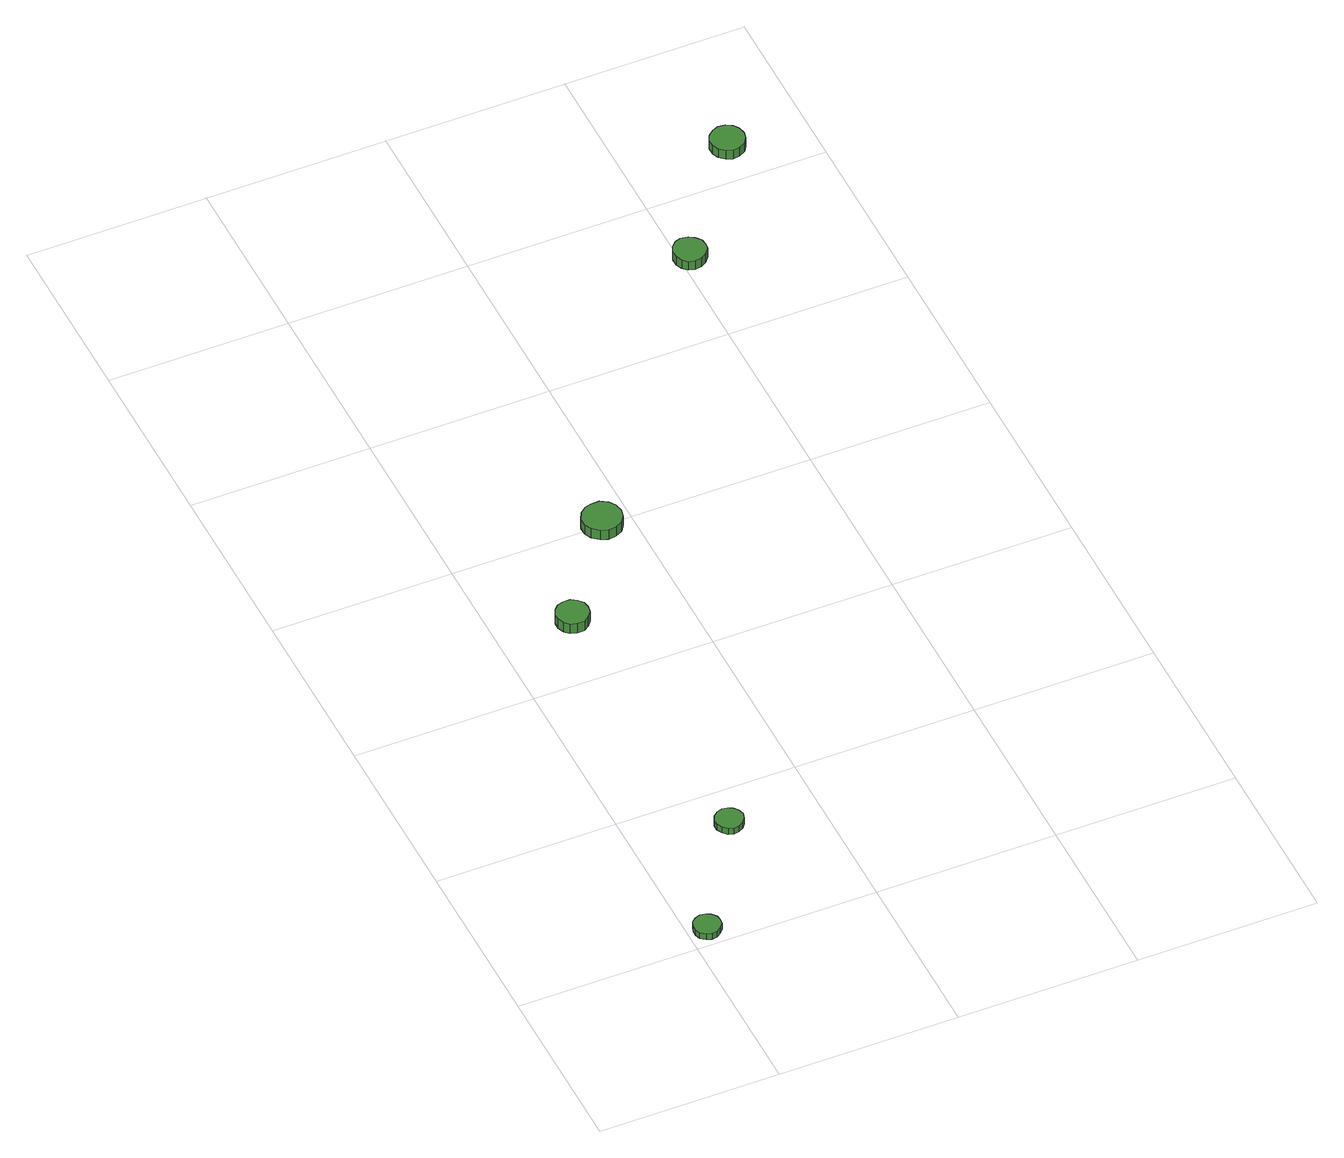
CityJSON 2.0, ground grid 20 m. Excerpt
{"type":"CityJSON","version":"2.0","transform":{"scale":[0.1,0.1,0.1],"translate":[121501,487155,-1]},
"CityObjects":{
"tree1":{"type":"SolitaryVegetationObject","attributes":{"function":"something"},"geometry":[{"type":"MultiSurface","lod":"1","boundaries":[[[0,1,2,3,4,5,6,7,8,9,10,11,12,13,14]],[[15,16,17,18,19,20,21,22,23,24,25,26,27,28,29]],[[0,29,28,1]],[[1,28,27,2]],[[2,27,26,3]],[[3,26,25,4]],[[4,25,24,5]],[[5,24,23,6]],[[6,23,22,7]],[[7,22,21,8]],[[8,21,20,9]],[[9,20,19,10]],[[10,19,18,11]],[[11,18,17,12]],[[12,17,16,13]],[[13,16,15,14]],[[14,15,29,0]]]}]},
"tree2":{"type":"SolitaryVegetationObject","attributes":{"function":"something"},"geometry":[{"type":"MultiSurface","lod":"1","boundaries":[[[30,31,32,33,34,35,36,37,38,39,40,41,42,43,44]],[[45,46,47,48,49,50,51,52,53,54,55,56,57,58,59]],[[30,59,58,31]],[[31,58,57,32]],[[32,57,56,33]],[[33,56,55,34]],[[34,55,54,35]],[[35,54,53,36]],[[36,53,52,37]],[[37,52,51,38]],[[38,51,50,39]],[[39,50,49,40]],[[40,49,48,41]],[[41,48,47,42]],[[42,47,46,43]],[[43,46,45,44]],[[44,45,59,30]]]}]},
"tree3":{"type":"SolitaryVegetationObject","attributes":{"function":"something"},"geometry":[{"type":"MultiSurface","lod":"1","boundaries":[[[60,61,62,63,64,65,66,67,68,69,70,71,72,73,74]],[[75,76,77,78,79,80,81,82,83,84,85,86,87,88,89]],[[60,89,88,61]],[[61,88,87,62]],[[62,87,86,63]],[[63,86,85,64]],[[64,85,84,65]],[[65,84,83,66]],[[66,83,82,67]],[[67,82,81,68]],[[68,81,80,69]],[[69,80,79,70]],[[70,79,78,71]],[[71,78,77,72]],[[72,77,76,73]],[[73,76,75,74]],[[74,75,89,60]]]}]},
"tree4":{"type":"SolitaryVegetationObject","attributes":{"function":"something"},"geometry":[{"type":"MultiSurface","lod":"1","boundaries":[[[90,91,92,93,94,95,96,97,98,99,100,101,102,103,104]],[[105,106,107,108,109,110,111,112,113,114,115,116,117,118,119]],[[90,119,118,91]],[[91,118,117,92]],[[92,117,116,93]],[[93,116,115,94]],[[94,115,114,95]],[[95,114,113,96]],[[96,113,112,97]],[[97,112,111,98]],[[98,111,110,99]],[[99,110,109,100]],[[100,109,108,101]],[[101,108,107,102]],[[102,107,106,103]],[[103,106,105,104]],[[104,105,119,90]]]}]},
"tree5":{"type":"SolitaryVegetationObject","attributes":{"function":"something"},"geometry":[{"type":"MultiSurface","lod":"1","boundaries":[[[120,121,122,123,124,125,126,127,128,129,130,131,132,133,134]],[[135,136,137,138,139,140,141,142,143,144,145,146,147,148,149]],[[120,149,148,121]],[[121,148,147,122]],[[122,147,146,123]],[[123,146,145,124]],[[124,145,144,125]],[[125,144,143,126]],[[126,143,142,127]],[[127,142,141,128]],[[128,141,140,129]],[[129,140,139,130]],[[130,139,138,131]],[[131,138,137,132]],[[132,137,136,133]],[[133,136,135,134]],[[134,135,149,120]]]}]},
"tree6":{"type":"SolitaryVegetationObject","attributes":{"function":"something"},"geometry":[{"type":"MultiSurface","lod":"1","boundaries":[[[150,151,152,153,154,155,156,157,158,159,160,161,162,163,164]],[[165,166,167,168,169,170,171,172,173,174,175,176,177,178,179]],[[150,179,178,151]],[[151,178,177,152]],[[152,177,176,153]],[[153,176,175,154]],[[154,175,174,155]],[[155,174,173,156]],[[156,173,172,157]],[[157,172,171,158]],[[158,171,170,159]],[[159,170,169,160]],[[160,169,168,161]],[[161,168,167,162]],[[162,167,166,163]],[[163,166,165,164]],[[164,165,179,150]]]}]}
},
"vertices":[
[36,22,14],[35,28,14],[31,33,14],[26,36,14],[20,37,14],[14,35,14],[9,31,14],[7,25,14],[7,19,14],[9,13,14],[14,9,14],[20,7,14],[26,8,14],[31,11,14],[35,16,14],[35,16,6],[31,11,6],[26,8,6],[20,7,6],[14,9,6],[9,13,6],[7,19,6],[7,25,6],[9,31,6],[14,35,6],[20,37,6],[26,36,6],[31,33,6],[35,28,6],[36,22,6],
[121,153,14],[119,159,14],[115,164,14],[110,167,14],[104,168,14],[98,166,14],[93,162,14],[90,156,14],[90,150,14],[93,144,14],[98,139,14],[104,137,14],[110,138,14],[115,141,14],[119,146,14],[119,146,6],[115,141,6],[110,138,6],[104,137,6],[98,139,6],[93,144,6],[90,150,6],[90,156,6],[93,162,6],[98,166,6],[104,168,6],[110,167,6],[115,164,6],[119,159,6],[121,153,6],
[100,486,20],[99,493,20],[94,499,20],[88,503,20],[80,503,20],[73,501,20],[68,496,20],[65,489,20],[65,482,20],[68,475,20],[73,470,20],[80,468,20],[88,468,20],[94,472,20],[99,478,20],[99,478,7],[94,472,7],[88,468,7],[80,468,7],[73,470,7],[68,475,7],[65,482,7],[65,489,7],[68,496,7],[73,501,7],[80,503,7],[88,503,7],[94,499,7],[99,493,7],[100,486,7],
[187,595,25],[185,604,25],[180,611,25],[172,616,25],[163,616,25],[155,614,25],[148,608,25],[144,600,25],[144,591,25],[148,583,25],[155,577,25],[163,574,25],[172,575,25],[180,579,25],[185,586,25],[185,586,12],[180,579,12],[172,575,12],[163,574,12],[155,577,12],[148,583,12],[144,591,12],[144,600,12],[148,608,12],[155,614,12],[163,616,12],[172,616,12],[180,611,12],[185,604,12],[187,595,12],
[427,915,21],[426,922,21],[421,928,21],[415,932,21],[407,933,21],[400,931,21],[395,926,21],[392,919,21],[392,911,21],[395,904,21],[400,899,21],[407,897,21],[415,898,21],[421,902,21],[426,908,21],[426,908,9],[421,902,9],[415,898,9],[407,897,9],[400,899,9],[395,904,9],[392,911,9],[392,919,9],[395,926,9],[400,931,9],[407,933,9],[415,932,9],[421,928,9],[426,922,9],[427,915,9],
[531,1049,18],[529,1057,18],[525,1063,18],[518,1067,18],[510,1068,18],[503,1065,18],[497,1060,18],[494,1053,18],[494,1045,18],[497,1038,18],[503,1033,18],[510,1030,18],[518,1031,18],[525,1035,18],[529,1041,18],[529,1041,6],[525,1035,6],[518,1031,6],[510,1030,6],[503,1033,6],[497,1038,6],[494,1045,6],[494,1053,6],[497,1060,6],[503,1065,6],[510,1068,6],[518,1067,6],[525,1063,6],[529,1057,6],[531,1049,6]
]}
